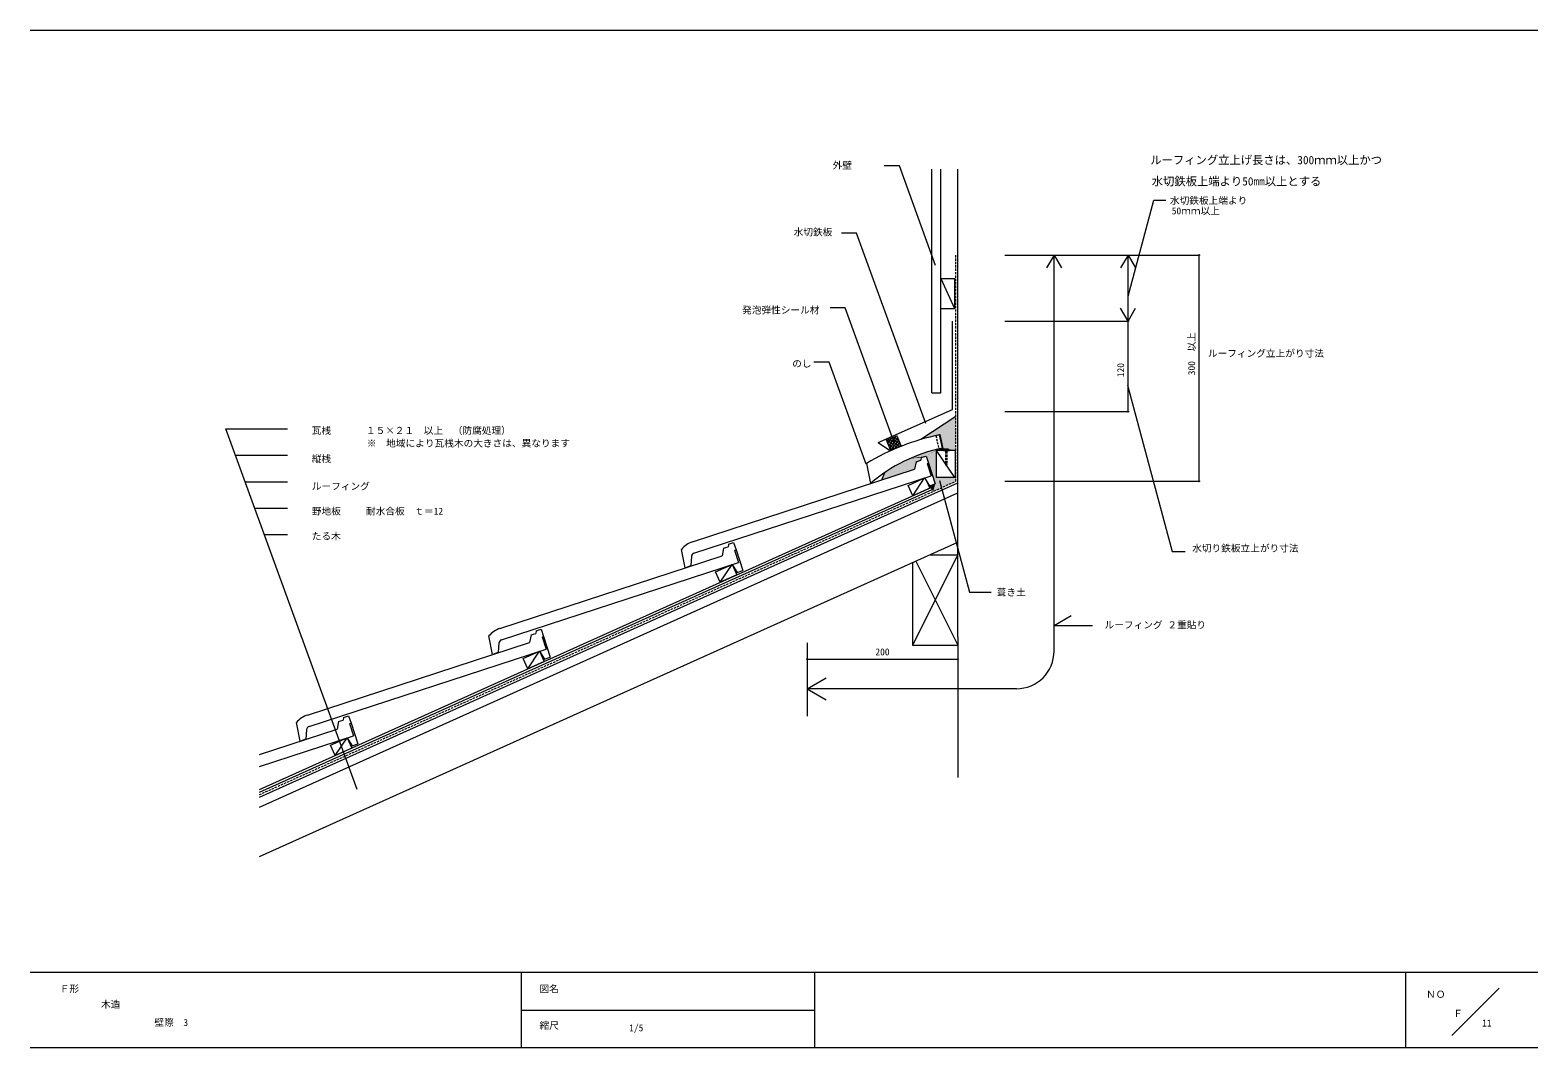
# Model space of a CAD drawing. Units: millimetres, scale not verified. Extents: x -198 to 202, y -140 to 130.
import ezdxf
from ezdxf.enums import TextEntityAlignment as Align

# ---------------------------------------------------------------- set-up
doc = ezdxf.new("R2010")
doc.units = ezdxf.units.MM
doc.header["$LTSCALE"] = 0.5
doc.header["$PDMODE"] = 32
doc.header["$PDSIZE"] = 0.25
doc.linetypes.add('DASHED1', pattern=[1.8, 1.2, -0.6])
for name, color, linetype, lineweight in [('0-0', 5, 'Continuous', 18), ('0-1', 7, 'Continuous', 18), ('1-0', 7, 'Continuous', 18), ('1-1', 7, 'Continuous', 18), ('1-2', 3, 'Continuous', 18), ('1-3', 3, 'Continuous', 18), ('1-4', 7, 'Continuous', 18), ('1-5', 8, 'Continuous', 18)]:
    doc.layers.add(name, color=color, linetype=linetype, lineweight=lineweight)
doc.layers.add('1-6_ADD_LINE', color=8, linetype='Continuous')
doc.styles.add('ＭＳ ゴシック', font='')
doc.styles.get('ＭＳ ゴシック').set_extended_font_data('MS Gothic')

msp = doc.modelspace()

# ---------------------------------------------------------------- linework, layer by layer
at = {"layer": '0-0'}
for p, q in [((-197.5676, 130.0135), (202.4324, 130.0135)), ((202.4324, -119.9865), (-197.5676, -119.9865)), ((-67.2973, -119.9865), (-67.2973, -139.9865)), ((10.5405, -119.9865), (10.5405, -139.9865)), ((167.4325, -139.9865), (167.4325, -119.9865)), ((192.1622, -124.1757), (179.5946, -136.7432)), ((-67.2973, -129.9865), (10.5405, -129.9865)), ((202.4324, -139.9865), (-197.5676, -139.9865))]:
    msp.add_line(p, q, dxfattribs=at)
at = {"layer": '0-1'}
for p, q in [((-145.6099, 24.2135), (-129.3307, 24.2135)), ((-143.0621, 17.2135), (-129.3307, 17.2135)), ((-140.5143, 10.2135), (-129.3307, 10.2135)), ((-137.9665, 3.2135), (-129.3307, 3.2135)), ((-135.4187, -3.7865), (-129.3307, -3.7865))]:
    msp.add_line(p, q, dxfattribs=at)
at = {"layer": '1-0'}
for p, q in [((48.5649, -30.9161), (48.5649, 93.1216)), ((-136.7288, -73.4595), (48.5649, 9.9227)), ((-136.7288, -72.1436), (41.722, 8.1593)), ((-136.7288, -76.0913), (48.5649, 7.2909)), ((-136.7288, -89.2503), (48.5649, -5.8681)), ((48.5649, -30.9161), (48.5649, -68.2297))]:
    msp.add_line(p, q, dxfattribs=at)
at = {"layer": '1-0', "color": 3, "linetype": 'DASHED1'}
for p, q in [((48.0306, 10.3402), (48.0306, 70.3402)), ((-136.7288, -72.8015), (48.0306, 10.3402))]:
    msp.add_line(p, q, dxfattribs=at)
at = {"layer": '1-0'}
msp.add_lwpolyline([(-136.7288, -71.4856), (41.4758, 8.7065), (41.722, 8.1593)], dxfattribs=at)
at = {"layer": '1-1'}
for p, q in [((41.6306, 33.8311), (41.6306, 93.1216)), ((44.0306, 33.8311), (44.0306, 93.1216)), ((44.0306, 64.1269), (47.7048, 64.1269)), ((44.0306, 64.1269), (47.7048, 56.1269)), ((47.7048, 64.1269), (47.7048, 56.1269)), ((44.0306, 56.1269), (47.7048, 56.1269)), ((41.6306, 33.8311), (44.0306, 33.8311)), ((29.7004, 21.0299), (29.9678, 21.3801)), ((29.7654, 21.296), (32.5213, 19.1924)), ((29.9665, 20.3896), (31.0731, 21.8394)), ((29.9676, 20.3868), (31.881, 18.9264)), ((30.2326, 19.7492), (32.1785, 22.2987)), ((30.4057, 21.5621), (33.1616, 19.4585)), ((30.4986, 19.1089), (32.6022, 21.8648)), ((30.7646, 18.4685), (32.8682, 21.2245)), ((31.046, 21.8281), (33.3472, 20.0716)), ((31.6864, 22.0942), (32.888, 21.177)), ((31.8633, 18.919), (33.1343, 20.5842)), ((32.3267, 22.3602), (32.4287, 22.2823)), ((30.4269, 19.2815), (31.2407, 18.6603)), ((32.9687, 19.3783), (33.4003, 19.9438)), ((42.8429, 18.5171), (42.8429, 11.3171)), ((47.8746, 18.5171), (42.8429, 18.5171)), ((42.8429, 18.5171), (47.6887, 11.3171)), ((43.5089, 18.8053), (44.5422, 19.0257)), ((45.2677, 18.5604), (45.2677, 18.3407)), ((45.6677, 18.5604), (45.6677, 18.3407)), ((47.8746, 18.5171), (47.8746, 11.3171)), ((36.5828, 6.5046), (39.7289, 11.2102)), ((41.4758, 8.7065), (36.5828, 6.5046)), ((47.8746, 11.3171), (42.8429, 11.3171)), ((43.6725, 10.5683), (51.615, -19.0733)), ((-14.4848, -16.4758), (-11.3387, -11.7703)), ((48.5649, -9.1657), (36.5649, -33.1657)), ((36.5649, -11.2681), (36.5649, -33.1657)), ((37.4059, -10.8476), (48.5649, -33.1657)), ((41.2369, -9.1657), (48.5649, -9.1657)), ((-65.5524, -39.4562), (-62.4063, -34.7507)), ((36.5649, -33.1657), (48.5649, -33.1657)), ((-116.62, -62.4366), (-113.4738, -57.7311))]:
    msp.add_line(p, q, dxfattribs=at)
at = {"layer": '1-1', "color": 2}
for p, q in [((47.1186, 29.4101), (47.1186, 52.8311)), ((27.3791, 20.6224), (47.1186, 29.4101)), ((27.3791, 20.6224), (30.4437, 18.5778))]:
    msp.add_line(p, q, dxfattribs=at)
at = {"layer": '1-1', "linetype": 'DASHED1'}
for p, q in [((42.7421, 22.4806), (43.5089, 18.8053)), ((45.2677, 18.3407), (45.2677, 14.842)), ((45.2677, 14.842), (45.4677, 14.4663))]:
    msp.add_line(p, q, dxfattribs=at)
at = {"layer": '1-1'}
for points in [[(30.7668, 18.4634), (29.6157, 21.2338), (32.3861, 22.3849), (33.5372, 19.6145)], [(44.8677, 18.5604), (46.0677, 18.5604), (46.0677, 18.8604), (44.8677, 18.8604)], [(-14.4848, -16.4758), (-15.7159, -13.74), (-11.3387, -11.7703), (-10.1076, -14.506)], [(-65.5524, -39.4562), (-66.7835, -36.7205), (-62.4063, -34.7507), (-61.1752, -37.4865)], [(-116.62, -62.4366), (-117.8511, -59.7009), (-113.4738, -57.7311), (-112.2428, -60.4669)]]:
    msp.add_lwpolyline(points, close=True, dxfattribs=at)
for points in [[(42.7421, 22.4806), (43.7662, 22.699), (44.5422, 19.0257)], [(43.5089, 18.8053), (44.7903, 18.5321), (46.2985, 18.5321)], [(36.5828, 6.5046), (35.3517, 9.2404), (39.7289, 11.2102)]]:
    msp.add_lwpolyline(points, dxfattribs=at)
at = {"layer": '1-1', "linetype": 'DASHED1'}
msp.add_lwpolyline([(45.6677, 18.3407), (45.6677, 14.842), (45.4677, 14.4663)], dxfattribs=at)
at = {"layer": '1-2'}
for p, q in [((38.8142, 16.5919), (38.6927, 15.9211)), ((38.8142, 16.5919), (40.1451, 17.0262)), ((40.1451, 17.0262), (40.7655, 15.1249)), ((-21.8537, -5.7315), (37.087, 13.5037)), ((37.4792, 15.5251), (37.087, 13.5037)), ((37.4792, 15.5251), (38.6927, 15.9211)), ((40.3853, 15.0008), (40.7655, 15.1249)), ((40.3853, 15.0008), (41.4401, 11.7686)), ((-21.4462, -8.7542), (41.4401, 11.7686)), ((-23.7949, -12.6763), (-24.7683, -7.7345)), ((-13.5884, -7.4553), (-13.9806, -9.4768)), ((-13.5884, -7.4553), (-12.3749, -7.0593)), ((-12.2534, -6.3885), (-12.3749, -7.0593)), ((-12.2534, -6.3885), (-10.9225, -5.9542)), ((-10.9225, -5.9542), (-10.3021, -7.8555)), ((-10.6823, -7.9796), (-10.3021, -7.8555)), ((-10.6823, -7.9796), (-9.6275, -11.2118)), ((-72.9213, -28.7119), (-13.9806, -9.4768)), ((-72.5137, -31.7346), (-9.6275, -11.2118)), ((-22.1328, -9.6265), (-22.3219, -12.0329)), ((-23.7949, -12.6763), (-22.3219, -12.0329)), ((-74.8625, -35.6568), (-75.836, -30.7149)), ((-64.656, -30.4357), (-65.0482, -32.4572)), ((-64.656, -30.4357), (-63.4425, -30.0397)), ((-63.321, -29.369), (-63.4425, -30.0397)), ((-63.321, -29.369), (-61.9901, -28.9346)), ((-61.9901, -28.9346), (-61.3697, -30.8359)), ((-61.7499, -30.96), (-61.3697, -30.8359)), ((-61.7499, -30.96), (-60.6951, -34.1923)), ((-123.9889, -51.6923), (-65.0482, -32.4572)), ((-123.5813, -54.715), (-60.6951, -34.1923)), ((-74.8625, -35.6568), (-73.3895, -35.0133)), ((-73.2004, -32.6069), (-73.3895, -35.0133)), ((-114.3962, -52.3507), (-113.0659, -51.9145)), ((-113.0659, -51.9145), (-112.4427, -53.8149)), ((-136.7288, -62.1992), (-116.119, -55.4413)), ((-125.9301, -58.6372), (-126.9035, -53.6954)), ((-124.268, -55.5873), (-124.4571, -57.9937)), ((-115.7296, -53.4193), (-116.119, -55.4413)), ((-115.7296, -53.4193), (-114.5167, -53.0216)), ((-114.3962, -52.3507), (-114.5167, -53.0216)), ((-112.8228, -53.9395), (-112.4427, -53.8149)), ((-112.8228, -53.9395), (-111.7635, -57.1703)), ((-136.7288, -65.3564), (-111.7635, -57.1703)), ((-125.9301, -58.6372), (-124.4571, -57.9937))]:
    msp.add_line(p, q, dxfattribs=at)
at = {"layer": '1-2', "color": 7}
for p, q in [((40.1451, 17.0262), (40.7655, 15.1249)), ((40.7655, 15.1249), (42.5649, 9.6111)), ((-10.9225, -5.9542), (-10.3021, -7.8555)), ((-10.3021, -7.8555), (-8.5027, -13.3693)), ((-61.9901, -28.9346), (-61.3697, -30.8359)), ((-61.3697, -30.8359), (-59.5702, -36.3497)), ((-113.0659, -51.9145), (-112.4427, -53.8149)), ((-112.4427, -53.8149), (-110.6356, -59.3262))]:
    msp.add_line(p, q, dxfattribs=at)
for points in [[(39.7289, 11.2102), (41.0439, 9.1147), (42.5649, 9.6111)], [(-11.3387, -11.7703), (-10.0237, -13.8657), (-8.5027, -13.3693)], [(-62.4063, -34.7507), (-61.0913, -36.8461), (-59.5702, -36.3497)], [(-113.4738, -57.7311), (-112.1559, -59.8247), (-110.6356, -59.3262)]]:
    msp.add_lwpolyline(points, dxfattribs=at)
at = {"layer": '1-2'}
for centre, radius, start, end in [((-20.0573, -11.4674), 6.0106, 107.38989, 141.60803), ((-21.1359, -9.7048), 1, 108.07393, 175.5087), ((-71.1249, -34.4478), 6.0106, 107.38989, 141.60803), ((-72.2035, -32.6852), 1, 108.07393, 175.5087), ((-122.1925, -57.4282), 6.0106, 107.38989, 141.60803), ((-123.2711, -55.6657), 1, 108.07393, 175.5087)]:
    msp.add_arc(centre, radius, start, end, dxfattribs=at)
at = {"layer": '1-3'}
for p, q in [((44.4435, 19.0982), (43.7308, 22.627)), ((24.3492, 15.0399), (25.4182, 9.7468))]:
    msp.add_line(p, q, dxfattribs=at)
at = {"layer": '1-3', "color": 7}
msp.add_line((51.615, -19.0733), (57.4026, -19.0733), dxfattribs=at)
at = {"layer": '1-3'}
for centre, radius, end in [((55.6421, -36.3503), 60.168, 121.33834), ((52.6813, -21.6903), 41.612, 130.9327)]:
    msp.add_arc(centre, radius, 101.41805, end, dxfattribs=at)
at = {"layer": '1-4'}
for p, q in [((21.6523, 76.188), (17.6523, 76.188)), ((40.0364, 25.6782), (21.6523, 76.188)), ((61.0495, 70.3402), (112.547, 70.3402)), ((74.082, 70.3402), (72.1148, 66.933)), ((74.082, 70.3402), (76.0492, 66.933)), ((74.082, -34.7162), (74.082, 70.3402)), ((93.7136, 70.3402), (95.6808, 66.933)), ((112.547, 10.3402), (112.547, 70.3402)), ((18.7042, 56.303), (14.7043, 56.303)), ((31.6976, 20.6041), (18.7042, 56.303)), ((93.7136, 52.8311), (95.6808, 56.2384)), ((93.7136, 28.8311), (93.7136, 50.8311)), ((14.3794, 41.8844), (10.3794, 41.8844)), ((24.2031, 14.894), (14.3794, 41.8844)), ((61.0495, 28.8311), (93.7136, 28.8311)), ((-110.7829, -71.473), (-145.6099, 24.2135)), ((61.0495, 10.3402), (112.547, 10.3402)), ((74.082, -27.9232), (78.6369, -25.2716)), ((74.082, -27.9232), (84.3189, -27.9232)), ((8.5649, -32.5541), (8.5649, -51.9846)), ((8.5649, -36.8922), (48.5649, -36.8922)), ((8.5649, -44.7162), (13.601, -41.8086)), ((8.5649, -44.7162), (13.601, -47.6238)), ((64.082, -44.7162), (8.5649, -44.7162))]:
    msp.add_line(p, q, dxfattribs=at)
for points in [[(42.6701, 67.578), (33.0412, 94.0331), (29.0412, 94.0331)], [(93.742, 59.4632), (100.5522, 84.8792), (103.7585, 84.8792)], [(93.7136, 50.8311), (93.7136, 70.3402), (91.7464, 66.933)], [(61.0495, 52.8311), (93.7136, 52.8311), (91.7464, 56.2384)], [(93.5969, 35.801), (105.4205, -8.3254), (108.8394, -8.3254)]]:
    msp.add_lwpolyline(points, dxfattribs=at)
msp.add_arc((64.082, -34.7162), 10, 270, 0, dxfattribs=at)
for p in [(112.547, 70.3402), (93.7136, 52.8311), (93.7136, 28.8311), (112.547, 10.3402), (8.5649, -36.8922), (48.5649, -36.8922)]:
    msp.add_point(p, dxfattribs=at)
at = {"layer": '1-5', "color": 7}
for p, q in [((48.0306, 27.4781), (38.7469, 21.397)), ((29.0763, 12.5788), (28.2878, 10.6321))]:
    msp.add_line(p, q, dxfattribs=at)
at = {"layer": '1-5'}
for points in [[(48.0306, 27.4781), (38.7469, 21.397), (39.8581, 21.7125)], [(48.0306, 27.4781), (39.8581, 21.7125), (41.3645, 22.106)], [(48.0306, 27.4781), (41.3645, 22.106), (42.4909, 22.3775)], [(48.0306, 27.4781), (42.4909, 22.3775), (43.7308, 22.627)], [(48.0306, 27.4781), (43.7308, 22.627), (43.7308, 22.627)], [(29.0763, 12.5788), (38.6927, 15.9211), (38.8142, 16.5919)], [(29.0763, 12.5788), (38.8142, 16.5919), (35.7435, 16.3603)], [(29.0763, 12.5788), (35.7435, 16.3603), (34.3219, 15.657)], [(35.8567, 16.3688), (44.4435, 19.0982), (42.9682, 18.7568)], [(35.8567, 16.3688), (42.9682, 18.7568), (41.9365, 18.5087)], [(35.8567, 16.3688), (41.9365, 18.5087), (40.7351, 18.1692)], [(35.8567, 16.3688), (40.7351, 18.1692), (39.7035, 17.8427)], [(35.8567, 16.3688), (39.7035, 17.8427), (38.8155, 17.5554)], [(35.8567, 16.3688), (38.8155, 17.5554), (37.8622, 17.1898)], [(35.8567, 16.3688), (37.8622, 17.1898), (36.9481, 16.8503)], [(35.8567, 16.3688), (38.8142, 16.5919), (40.1451, 17.0262)], [(35.8567, 16.3688), (36.9481, 16.8503), (35.8773, 16.3932)], [(29.0763, 12.5788), (28.2878, 10.6321), (37.4792, 15.5251), (37.087, 13.5037)], [(29.0763, 12.5788), (29.8478, 13.0833), (29.0697, 12.5895)], [(29.0763, 12.5788), (34.3219, 15.657), (33.1697, 15.0734)], [(29.0763, 12.5788), (33.1697, 15.0734), (32.0924, 14.4898)], [(29.0763, 12.5788), (32.0924, 14.4898), (30.8654, 13.7417)], [(29.0763, 12.5788), (30.8654, 13.7417), (29.8478, 13.0833)], [(39.7288, 11.2101), (40.96, 8.4744), (39.7289, 11.2102), (39.7347, 11.2122)], [(40.96, 8.4744), (41.0439, 9.1147), (39.7347, 11.2122)], [(41.0439, 9.1147), (40.96, 8.4744), (41.0471, 9.1187), (42.5649, 9.6111)], [(40.96, 8.4744), (41.4758, 8.7065), (42.5649, 9.6111)], [(41.983, 7.579), (41.4883, 8.7043), (41.4758, 8.7065)], [(41.983, 7.579), (42.5649, 9.6111), (41.4883, 8.7043)], [(41.983, 7.579), (48.0306, 10.3402), (42.5649, 9.6111)]]:
    msp.add_solid(points, dxfattribs=at)
at = {"layer": '1-6_ADD_LINE'}
for points in [[(44.8677, 18.8604), (48.0306, 27.4781), (43.7281, 22.6264)], [(44.8677, 18.8604), (46.0677, 18.8604), (48.0306, 27.4781)], [(48.0306, 27.4781), (46.0677, 18.8604), (48.0132, 18.5317)], [(43.7281, 22.6264), (44.4433, 19.0982), (44.4435, 19.0982)], [(43.7281, 22.6264), (44.4435, 19.0982), (44.8677, 18.8604)], [(35.8567, 16.3688), (40.1451, 17.0262), (35.8773, 16.3932), (42.8381, 18.5879)], [(40.1451, 17.0262), (42.8429, 18.5171), (42.8381, 18.5879)], [(40.1451, 17.0262), (42.5649, 9.6111), (42.8429, 18.5171), (42.8429, 11.3171)], [(44.4433, 19.0982), (42.8381, 18.5879), (44.8677, 18.8604), (44.8695, 18.5305)], [(42.8381, 18.5879), (42.8429, 18.5171), (44.8695, 18.5305)], [(46.0677, 18.8604), (46.0797, 18.5034), (48.0132, 18.5317)], [(42.8429, 11.3171), (42.5649, 9.6111), (48.0306, 10.3402)], [(42.8429, 11.3171), (48.0306, 10.3402), (47.9967, 11.279)]]:
    msp.add_solid(points, dxfattribs=at)

# ---------------------------------------------------------------- texts
at = {"layer": '0-0', "color": 7, "style": 'ＭＳ ゴシック'}
for s, p in [('Ｆ形', (-189.7297, -125.7973)), ('図名', (-62.4324, -125.7973)), ('木造', (-178.7681, -129.91)), ('ＮＯ', (172.7778, -127.2561)), ('Ｆ', (179.9906, -132.3213)), ('縮尺', (-62.4324, -135.527)), ('1/5', (-38.6278, -136.1375))]:
    msp.add_text(s, height=1.833, dxfattribs=at).set_placement(p, align=Align.BOTTOM_LEFT)
at = {"layer": '0-1', "style": 'ＭＳ ゴシック'}
for s, p in [('瓦桟', (-122.8442, 22.3251)), ('縦桟', (-122.8442, 14.8212)), ('野地板', (-122.8442, 0.9169)), ('耐水合板\u3000ｔ＝12', (-108.4625, 0.9169)), ('たる木', (-122.8442, -5.7042))]:
    msp.add_text(s, height=1.833, dxfattribs=at).set_placement(p, align=Align.BOTTOM_LEFT)
at = {"layer": '1-2', "color": 7, "style": 'ＭＳ ゴシック'}
msp.add_text('※\u3000地域により瓦桟木の大きさは、異なります', height=1.833, dxfattribs=at).set_placement((-108.2425, 18.9374), align=Align.BOTTOM_LEFT)
at = {"layer": '1-3', "color": 7, "style": 'ＭＳ ゴシック'}
msp.add_text('葺き土', height=1.833, dxfattribs=at).set_placement((58.8699, -20.6082), align=Align.BOTTOM_LEFT)
at = {"layer": '1-4', "style": 'ＭＳ ゴシック'}
for s, height, p in [('ルーフィング立上げ長さは、300ｍｍ以上かつ', 2.199, (99.6166, 93.788)), ('外壁', 1.833, (15.3342, 92.6974)), ('水切鉄板上端より50mm以上とする', 2.199, (100.0032, 88.1409)), ('水切鉄板上端より', 1.833, (104.8259, 83.3274)), ('50ｍｍ以上', 1.833, (105.3128, 80.6007)), ('水切鉄板', 1.833, (4.9909, 74.966)), ('発泡弾性シール材', 1.833, (-8.6771, 54.2794)), ('ルーフィング立上がり寸法', 1.833, (114.8895, 42.7934)), ('のし', 1.833, (4.605, 40.0754)), ('１５×２１\u3000以上\u3000（防腐処理）', 1.833, (-108.4625, 22.3251)), ('ルーフィング', 1.833, (-122.8442, 7.538)), ('水切り鉄板立上がり寸法', 1.833, (110.7265, -8.9104)), ('ルーフィング', 1.833, (87.473, -29.2512)), ('２重貼り', 1.833, (104.1514, -29.2512)), ('200', 1.833, (26.6899, -36.3922)), ('壁際\u30003', 1.833, (-164.6024, -134.7264)), ('11', 1.833, (187.6698, -134.8751))]:
    msp.add_text(s, height=height, dxfattribs=at).set_placement(p, align=Align.BOTTOM_LEFT)
for s, p in [('300\u3000以上', (112.047, 38.4652)), ('120', (93.2136, 37.9561))]:
    msp.add_text(s, height=1.833, rotation=90, dxfattribs=at).set_placement(p, align=Align.BOTTOM_LEFT)

doc.saveas('drawing.dxf')
